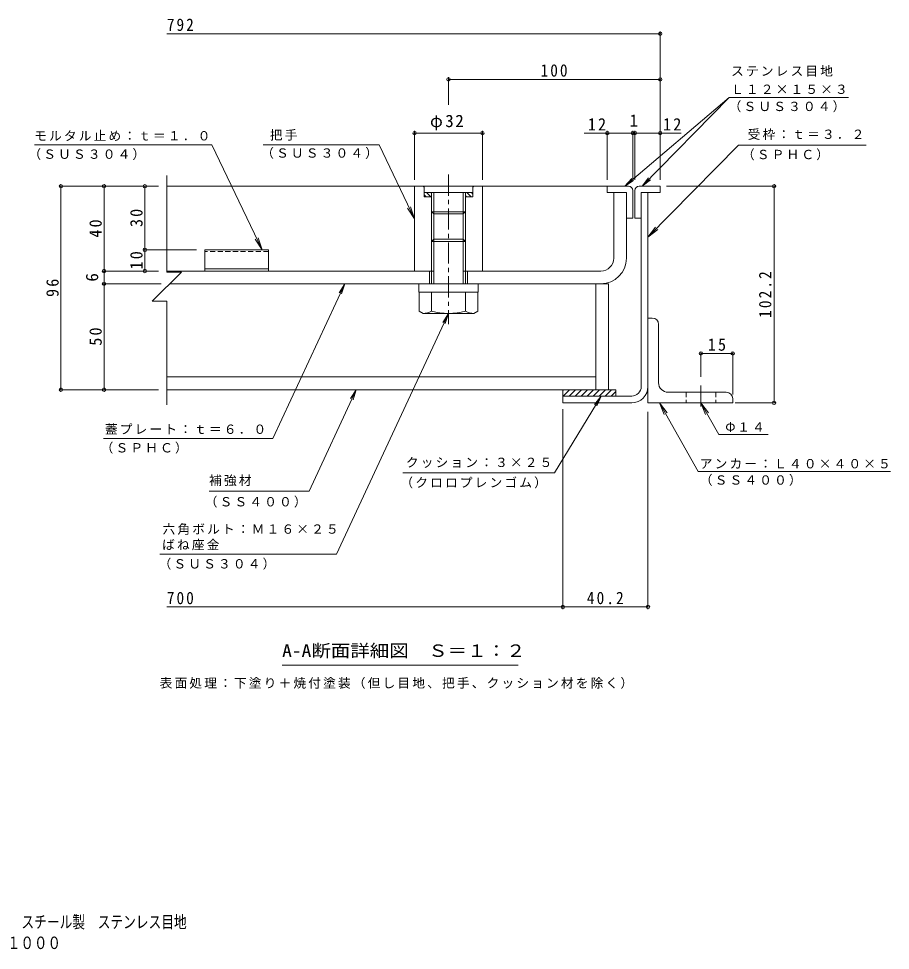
# Model space of a CAD drawing. Units: millimetres on the paper, enlarged 10 times, with parts at other scales. Extents: x -1763 to 1949, y -1353 to 1331.
# Drawn here: x -109 to 1949, y -1353 to 845 of the extents above; entities that cross this region are included whole.
import ezdxf
from ezdxf.enums import TextEntityAlignment as Align

# ---------------------------------------------------------------- set-up
doc = ezdxf.new("R2010")
doc.units = ezdxf.units.MM
doc.header["$LTSCALE"] = 10
doc.header["$PDMODE"] = 32
doc.header["$PDSIZE"] = 8
doc.linetypes.add('CHAIN1', pattern=[8, 5, -1, 1, -1])
doc.linetypes.add('DASHED1', pattern=[1.8, 1.2, -0.6])
for name, color, linetype, lineweight in [('D-1', 2, 'Continuous', 9), ('D-2', 3, 'Continuous', 9), ('D-3', 4, 'Continuous', 9), ('D-4', 7, 'Continuous', 9), ('D-5', 7, 'Continuous', 9), ('D-6', 6, 'Continuous', 9), ('D-7', 4, 'CHAIN1', 9), ('D-8', 5, 'Continuous', 5), ('D-9', 134, 'Continuous', 5), ('D-C', 2, 'Continuous', 9), ('D-E', 3, 'Continuous', 9), ('D-F', 7, 'Continuous', 9), ('F-5_F-5ﾚｲﾔ', 7, 'Continuous', 9)]:
    doc.layers.add(name, color=color, linetype=linetype, lineweight=lineweight)
doc.styles.add('ＭＳ ゴシック', font='')
doc.styles.get('ＭＳ ゴシック').set_extended_font_data('MS Gothic')

msp = doc.modelspace()

# ---------------------------------------------------------------- linework, layer by layer
at = {"layer": 'D-1'}
for p, q in [((1360.69, -22.86), (1360.69, 434.64)), ((1376.69, -22.86), (1376.69, 434.64)), ((1175.69, -45.36), (1338.19, -45.36))]:
    msp.add_line(p, q, dxfattribs=at)
msp.add_lwpolyline([(1175.69, -45.36), (1175.69, -61.36), (1338.19, -61.36)], dxfattribs=at)
for radius in [22.5, 38.5]:
    msp.add_arc((1338.19, -22.86), radius, 270, 0, dxfattribs=at)
at = {"layer": 'D-2'}
for p, q in [((1295.69, 279.64), (1295.69, 434.64)), ((1325.69, 434.64), (1295.69, 434.64)), ((1325.69, 279.64), (1325.69, 434.64)), ((865.69, 249.64), (240.69, 249.64)), ((860.69, 249.64), (860.69, 219.64)), ((1265.69, 249.64), (945.69, 249.64)), ((950.69, 249.64), (950.69, 219.64)), ((247.53, 219.64), (1265.69, 219.64))]:
    msp.add_line(p, q, dxfattribs=at)
for radius in [30, 60]:
    msp.add_arc((1265.69, 279.64), radius, 270, 0, dxfattribs=at)
at = {"layer": 'D-3'}
for p, q in [((1280.69, 449.64), (240.69, 449.64)), ((1355.69, 449.64), (1405.69, 449.64)), ((1280.69, 434.64), (1325.69, 434.64)), ((1325.69, 434.64), (1325.69, 374.64)), ((1340.69, 439.64), (1340.69, 374.64)), ((1345.69, 439.64), (1345.69, 374.64)), ((1360.69, 374.64), (1360.69, 434.64)), ((1325.69, 374.64), (1340.69, 374.64)), ((1360.69, 374.64), (1345.69, 374.64)), ((330.69, 299.64), (330.69, 249.64)), ((480.69, 299.64), (330.69, 299.64)), ((480.69, 254.64), (330.69, 254.64))]:
    msp.add_line(p, q, dxfattribs=at)
at = {"layer": 'D-3', "linetype": 'DASHED1'}
msp.add_line((480.69, 295.31), (330.69, 295.31), dxfattribs=at)
at = {"layer": 'D-3'}
for points in [[(1330.69, 449.64), (1280.69, 449.64), (1280.69, 434.64)], [(1405.69, 449.64), (1405.69, 434.64), (1360.69, 434.64)], [(480.69, 299.64), (480.69, 249.64), (330.69, 249.64)]]:
    msp.add_lwpolyline(points, dxfattribs=at)
for centre, start, end in [((1330.69, 439.64), 0, 90), ((1355.69, 439.64), 90, 180)]:
    msp.add_arc(centre, 10, start, end, dxfattribs=at)
at = {"layer": 'D-4'}
msp.add_line((1070.36, -680.21), (512.86, -680.21), dxfattribs=at)
at = {"layer": 'D-5'}
for p, q in [((1568.55, 659.05), (1321.9, 449.64)), ((1850, 659.05), (1568.55, 659.05)), ((741.64, 547.44), (468.38, 547.44)), ((741.64, 547.44), (825.69, 372.8)), ((1891.77, 546.55), (1590.21, 546.55)), ((1321.9, 449.64), (1338.68, 468.17)), ((1321.9, 449.64), (1342.9, 463.2)), ((1362.81, 449.64), (1382.51, 465.04)), ((825.69, 372.8), (809.26, 397.9)), ((825.69, 372.8), (816.32, 401.3)), ((1376.69, 329.21), (1394.74, 353.17)), ((465.95, 299.64), (449.52, 324.74)), ((465.95, 299.64), (456.58, 328.14)), ((660.63, 219.64), (653.12, 195.8)), ((905.69, 149.64), (892.25, 128.56)), ((687.9, -30.36), (680.38, -54.2)), ((1266.19, -45.87), (1250.53, -65.36)), ((1403.97, -61.36), (1422, -85.33)), ((1403.97, -61.36), (1415.18, -89.18)), ((1495.28, -223.04), (1403.97, -61.36)), ((1501.69, -61.36), (1512.9, -89.18)), ((1501.69, -61.36), (1519.72, -85.33)), ((1544.02, -136.31), (1501.69, -61.36)), ((490.51, -145.18), (90.85, -145.18)), ((1544.02, -136.31), (1660.16, -136.31)), ((1156.22, -226.79), (798.08, -226.79)), ((1495.28, -223.04), (1949.06, -223.04)), ((576.36, -269.56), (340.34, -269.56)), ((640.93, -418.14), (223.94, -418.14))]:
    msp.add_line(p, q, dxfattribs=at)
for points in [[(1568.55, 659.05), (1362.81, 449.64), (1377.86, 469.61)], [(-72.24, 547.44), (346.7, 547.44), (465.95, 299.64)], [(1590.21, 546.55), (1376.69, 329.21), (1400.32, 347.68)], [(490.51, -145.18), (660.63, 219.64), (647.2, 198.56)], [(640.93, -418.14), (905.69, 149.64), (898.17, 125.8)], [(576.36, -269.56), (687.9, -30.36), (674.47, -51.44)], [(1156.22, -226.79), (1266.19, -45.87), (1256.11, -68.75)]]:
    msp.add_lwpolyline(points, dxfattribs=at)
at = {"layer": 'D-6'}
for p, q in [((1175.69, -31.97), (1177.3, -30.36)), ((1175.69, -30.36), (1300.69, -30.36)), ((1175.69, -30.36), (1175.69, -45.36)), ((1176.44, -45.36), (1191.44, -30.36)), ((1190.58, -45.36), (1205.58, -30.36)), ((1204.72, -45.36), (1219.72, -30.36)), ((1218.86, -45.36), (1233.86, -30.36)), ((1233.01, -45.36), (1248.01, -30.36)), ((1247.15, -45.36), (1262.15, -30.36)), ((1261.29, -45.36), (1276.29, -30.36)), ((1275.43, -45.36), (1290.43, -30.36)), ((1289.57, -45.36), (1300.69, -34.25)), ((1300.69, -30.36), (1300.69, -45.36))]:
    msp.add_line(p, q, dxfattribs=at)
at = {"layer": 'D-7'}
msp.add_line((1501.69, -20.31), (1501.69, -78.78), dxfattribs=at)
at = {"layer": 'D-8'}
for p, q in [((1253.19, 219.64), (1283.19, 219.64)), ((1253.19, 219.64), (1253.19, -30.36)), ((1283.19, 219.64), (1283.19, -30.36)), ((1253.19, -30.36), (1283.19, -30.36))]:
    msp.add_line(p, q, dxfattribs=at)
at = {"layer": 'D-9'}
for p, q in [((1253.19, 219.64), (247.53, 219.64)), ((836.19, 199.64), (836.19, 155.27)), ((865.69, 155.13), (865.69, 199.64)), ((945.69, 155.13), (945.69, 199.64)), ((975.19, 199.64), (975.19, 155.13)), ((1253.19, -30.36), (1253.19, 219.64)), ((845.73, 149.76), (836.19, 155.27)), ((965.69, 149.64), (975.19, 155.13)), ((965.69, 149.64), (845.94, 149.64)), ((1253.19, -0.36), (240.69, -0.36)), ((1253.19, -30.36), (240.69, -30.36))]:
    msp.add_line(p, q, dxfattribs=at)
for centre, radius, start, end in [((846.98, 184.15), 34.53, 267.86055, 302.81094), ((905.69, 298.24), 148.6, 254.38446, 285.61554), ((964.4, 184.15), 34.53, 237.18906, 272.13945)]:
    msp.add_arc(centre, radius, start, end, dxfattribs=at)
at = {"layer": 'D-C', "linetype": 'CHAIN1'}
msp.add_line((905.69, 477.32), (905.69, 124.01), dxfattribs=at)
at = {"layer": 'D-C'}
for p, q in [((825.69, 449.64), (845.69, 449.64)), ((825.69, 249.64), (825.69, 449.64)), ((848.19, 447.14), (845.69, 449.64)), ((963.19, 449.64), (848.19, 449.64)), ((848.19, 424.64), (848.19, 449.64)), ((965.69, 449.64), (963.19, 447.14)), ((963.19, 424.64), (963.19, 449.64)), ((985.69, 449.64), (965.69, 449.64)), ((985.69, 249.64), (985.69, 449.64)), ((963.19, 434.64), (848.19, 434.64)), ((853.09, 424.64), (848.19, 429.54)), ((865.69, 424.64), (848.19, 424.64)), ((863.69, 424.64), (853.69, 434.64)), ((865.69, 433.25), (864.3, 434.64)), ((865.69, 219.64), (865.69, 434.64)), ((870.69, 219.64), (870.69, 434.64)), ((940.69, 219.64), (940.69, 434.64)), ((945.69, 408.42), (945.69, 434.64)), ((948.54, 424.64), (945.69, 427.5)), ((963.19, 424.64), (945.69, 424.64)), ((959.15, 424.64), (949.15, 434.64)), ((963.19, 431.21), (959.76, 434.64)), ((945.69, 219.64), (945.69, 408.42)), ((945.69, 389.64), (865.69, 389.64)), ((945.69, 389.91), (940.69, 384.64)), ((870.69, 324.64), (865.69, 319.64)), ((945.69, 319.64), (865.69, 319.64)), ((940.69, 324.64), (870.69, 324.64)), ((945.69, 319.64), (940.69, 324.64)), ((825.69, 249.64), (870.69, 249.64)), ((985.69, 249.64), (940.69, 249.64))]:
    msp.add_line(p, q, dxfattribs=at)
at = {"layer": 'D-C', "color": 134, "lineweight": 5}
for p, q in [((835.69, 219.64), (975.69, 219.64)), ((975.69, 219.64), (975.69, 199.64))]:
    msp.add_line(p, q, dxfattribs=at)
at = {"layer": 'D-C'}
msp.add_lwpolyline([(940.69, 384.64), (870.69, 384.64), (865.69, 389.64)], dxfattribs=at)
at = {"layer": 'D-C', "color": 134, "lineweight": 5}
msp.add_lwpolyline([(835.69, 219.64), (835.69, 199.64), (975.69, 199.64)], dxfattribs=at)
at = {"layer": 'D-E'}
for p, q in [((1386.69, 138.64), (1376.69, 138.64)), ((1376.69, -61.36), (1376.69, 138.64)), ((1401.69, -13.86), (1401.69, 123.64)), ((1424.19, -36.36), (1561.69, -36.36)), ((1576.69, -61.36), (1376.69, -61.36)), ((1576.69, -51.36), (1576.69, -61.36))]:
    msp.add_line(p, q, dxfattribs=at)
at = {"layer": 'D-E', "linetype": 'DASHED1'}
for p, q in [((1466.69, -36.36), (1466.69, -61.36)), ((1536.69, -36.36), (1536.69, -61.36))]:
    msp.add_line(p, q, dxfattribs=at)
at = {"layer": 'D-E'}
for centre, radius, start, end in [((1386.69, 123.64), 15, 0, 90), ((1424.19, -13.86), 22.5, 180, 270), ((1561.69, -51.36), 15, 0, 90)]:
    msp.add_arc(centre, radius, start, end, dxfattribs=at)
at = {"layer": 'D-F'}
for p, q in [((1405.69, 464.64), (1405.69, 814.67)), ((1405.69, 809.67), (240.69, 809.67)), ((905.69, 641.93), (905.69, 706.85)), ((1405.69, 701.85), (905.69, 701.85)), ((1405.69, 701.67), (1405.69, 696.85)), ((825.69, 464.64), (825.69, 580.21)), ((985.69, 575.21), (825.69, 575.21)), ((985.69, 464.64), (985.69, 580.21)), ((1340.69, 575.21), (1226.08, 575.21)), ((1280.69, 464.64), (1280.69, 580.21)), ((1340.69, 464.64), (1340.69, 580.21)), ((1345.69, 575.21), (1340.69, 575.21)), ((1345.69, 464.64), (1345.69, 580.21)), ((1454.93, 575.21), (1345.69, 575.21)), ((240.69, 475.08), (240.69, 247.2)), ((-12.39, 449.64), (220.69, 449.64)), ((-9.39, 449.64), (-9.39, -30.36)), ((92.3, 249.64), (92.3, 449.64)), ((188.66, 299.64), (188.66, 449.64)), ((1420.69, 449.64), (1679.38, 449.64)), ((1674.38, -61.36), (1674.38, 449.64)), ((185.66, 299.64), (310.69, 299.64)), ((188.66, 249.64), (188.66, 299.64)), ((89.3, 249.64), (220.69, 249.64)), ((92.3, 219.64), (92.3, 249.64)), ((89.3, 219.64), (227.53, 219.64)), ((92.3, -30.36), (92.3, 219.64)), ((240.69, 178.39), (206.28, 178.39)), ((240.69, 178.39), (240.69, -65.78)), ((1501.69, 58.13), (1501.69, -0.31)), ((1501.69, 55.13), (1576.69, 55.13)), ((1576.69, 58.13), (1576.69, -41.36)), ((-12.39, -30.36), (220.69, -30.36)), ((1679.38, -61.36), (1582.7, -61.36)), ((1175.69, -76.36), (1175.69, -547.84)), ((1376.69, -82.74), (1376.69, -547.84)), ((1175.69, -542.84), (240.69, -542.84)), ((1376.69, -542.84), (1175.69, -542.84))]:
    msp.add_line(p, q, dxfattribs=at)
msp.add_lwpolyline([(240.69, 247.2), (275.09, 247.2), (206.28, 178.39)], dxfattribs=at)
for p in [(1405.69, 809.67), (905.69, 701.85), (1405.69, 701.85), (825.69, 575.21), (985.69, 575.21), (1280.69, 575.21), (1340.69, 575.21), (1345.69, 575.21), (1405.69, 575.21), (-9.39, 449.64), (92.3, 449.64), (188.66, 449.64), (1674.38, 449.64), (188.66, 299.64), (92.3, 249.64), (188.66, 249.64), (92.3, 219.64), (1501.69, 55.13), (1576.69, 55.13), (-9.39, -30.36), (92.3, -30.36), (1674.38, -61.36), (1175.69, -542.84), (1376.69, -542.84)]:
    msp.add_point(p, dxfattribs=at)

# ---------------------------------------------------------------- texts
at = {"layer": 'D-4', "color": 2, "style": 'ＭＳ ゴシック', "width": 1.15}
msp.add_text('A-A断面詳細図\u3000Ｓ＝１：２', height=29.33, dxfattribs=at).set_placement((512.86, -669.58), align=Align.BOTTOM_LEFT)
at = {"layer": 'D-4', "insert": (223.65, -736.34), "char_height": 21.99, "attachment_point": 7, "style": 'ＭＳ ゴシック'}
msp.add_mtext('\\T1.17;表面処理：下塗り＋焼付塗装（但し目地、把手、クッション材を除く）', dxfattribs=at)
at = {"layer": 'D-5', "char_height": 21.99, "attachment_point": 7, "style": 'ＭＳ ゴシック'}
for s, insert in [('\\T1.17;ステンレス目地', (1572.88, 708.37)), ('\\T1.17;Ｌ１２×１５×３', (1572.88, 667.05)), ('\\T1.17;（ＳＵＳ３０４）', (1567.14, 624.21)), ('\\T1.17;モルタル止め：ｔ＝１．０', (-72.63, 556.44)), ('\\T1.17;把手', (483.89, 557.28)), ('\\T1.17;受枠：ｔ＝３．２', (1612.16, 558.87)), ('\\T1.17;（ＳＵＳ３０４）', (-86.2, 511.53)), ('\\T1.17;（ＳＵＳ３０４）', (463.44, 514.2)), ('\\T1.17;（ＳＰＨＣ）', (1598.54, 510.7)), ('\\T1.17;蓋プレート：ｔ＝６．０', (94.36, -135.94)), ('\\T1.17;Φ１４', (1559.21, -130.35)), ('\\T1.17;（ＳＰＨＣ）', (84.32, -181.3)), ('\\T1.17;クッション：３×２５', (805.06, -215.07)), ('\\T1.17;アンカー：Ｌ４０×４０×５', (1499.06, -217.08)), ('\\T1.17;補強材', (340.34, -258.09)), ('\\T1.17;（クロロプレンゴム）', (792.1, -263.35)), ('\\T1.17;（ＳＳ４００）', (1499.06, -257.32)), ('\\T1.17;（ＳＳ４００）', (330.14, -308.61)), ('\\T1.17;六角ボルト：Ｍ１６×２５', (230.47, -372.79)), ('\\T1.17;ばね座金', (229.42, -409.51)), ('\\T1.17;（ＳＵＳ３０４）', (221.16, -455.07))]:
    msp.add_mtext(s, dxfattribs=dict(at, insert=insert))
at = {"layer": 'D-F', "color": 2, "style": 'ＭＳ ゴシック'}
msp.add_text('1', height=29.33, dxfattribs=at).set_placement((1333.19, 581.21), align=Align.BOTTOM_LEFT)
msp.add_text('6', height=29.33, rotation=90, dxfattribs=at).set_placement((87.3, 224.64), align=Align.BOTTOM_LEFT)
at = {"layer": 'D-F', "color": 2, "char_height": 29.33, "attachment_point": 7, "style": 'ＭＳ ゴシック'}
for s, insert in [('\\T1.27;\\W0.9;792', (240.69, 815.67)), ('\\T1.27;\\W0.9;100', (1123.19, 707.85)), ('\\T1.19;φ32', (861.94, 581.21)), ('\\T1.27;\\W0.95;12', (1234.71, 581.21)), ('\\T1.27;\\W0.95;12', (1412.33, 581.21)), ('\\T1.27;\\W0.95;15', (1517.94, 61.13)), ('\\T1.27;\\W0.9;700', (240.69, -536.84)), ('\\T1.28;\\W0.9;40.2', (1232.44, -536.84))]:
    msp.add_mtext(s, dxfattribs=dict(at, insert=insert))
at = {"layer": 'D-F', "color": 2, "char_height": 29.33, "attachment_point": 7, "rotation": 90, "style": 'ＭＳ ゴシック'}
for s, insert in [('\\T1.27;\\W0.95;30', (183.66, 353.39)), ('\\T1.27;\\W0.95;40', (87.3, 328.39)), ('\\T1.27;\\W0.95;10', (183.66, 253.39)), ('\\T1.28;\\W0.9;102.2', (1668.38, 139.14)), ('\\T1.27;\\W0.95;96', (-14.39, 188.39)), ('\\T1.27;\\W0.95;50', (87.3, 73.39))]:
    msp.add_mtext(s, dxfattribs=dict(at, insert=insert))
at = {"layer": 'F-5_F-5ﾚｲﾔ', "color": 2, "style": 'ＭＳ ゴシック'}
for s, width, p in [('充填用（充填深さ：３０ｍｍ）\u3000屋内用\u3000一般形\u3000スチール製\u3000ステンレス目地', 0.75, (-792.72, -1309.74)), ('大口径マシンハッチ\u3000Ｓ－１４Ｅ－７００×１０００', 0.8, (-777.22, -1358.94))]:
    msp.add_text(s, height=29.33, dxfattribs=dict(at, width=width)).set_placement(p, align=Align.BOTTOM_LEFT)

doc.saveas('drawing.dxf')
